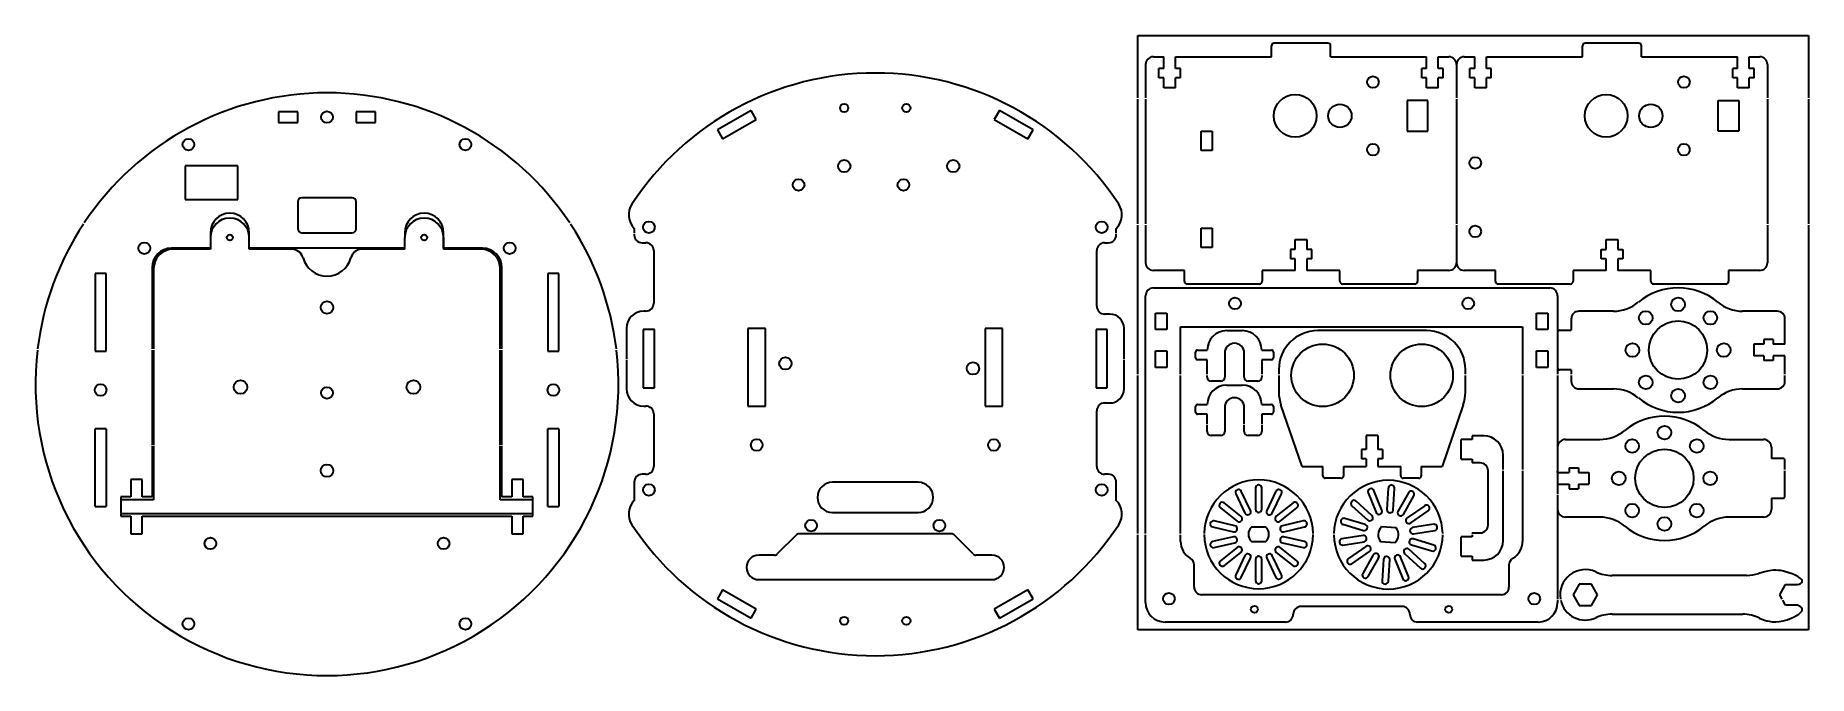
# Model space of a CAD drawing. Extents: x -117 to 339, y -33 to 132.
import ezdxf

# ---------------------------------------------------------------- set-up
doc = ezdxf.new("R2010")
doc.units = 0

msp = doc.modelspace()

# ---------------------------------------------------------------- linework, layer by layer
at = {"color": 7, "lineweight": 35}
for p, q in [((166.78, 131.64), (339.35, 131.64)), ((166.78, 115.54), (166.78, 131.64)), ((339.35, 131.64), (339.35, 115.54)), ((168.78, 124.14), (168.78, 115.54)), ((176.48, 126.14), (201.18, 126.14)), ((216.38, 126.14), (241.08, 126.14)), ((248.78, 124.14), (248.78, 115.54)), ((256.48, 126.14), (281.18, 126.14)), ((296.38, 126.14), (321.08, 126.14)), ((328.78, 124.14), (328.78, 115.54)), ((166.78, 83.1), (166.78, 115.24)), ((168.78, 115.24), (168.78, 83.1)), ((248.78, 115.24), (248.78, 83.1)), ((328.78, 115.24), (328.78, 83.1)), ((339.35, 115.24), (339.35, 83.1)), ((166.78, 44.44), (166.78, 82.8)), ((168.78, 82.8), (168.78, 73.14)), ((248.78, 82.8), (248.78, 73.14)), ((328.78, 82.8), (328.78, 73.14)), ((339.35, 82.8), (339.35, -21.36)), ((-21.83, 76.86), (-61.83, 76.86)), ((-101.48, 70.36), (-101.48, 50.36)), ((-98.68, 50.36), (-98.68, 70.36)), ((-86.83, 71.86), (-86.83, 50.92)), ((-86.43, 71.61), (-86.43, 50.92)), ((2.77, 50.92), (2.77, 71.61)), ((3.17, 50.92), (3.17, 71.86)), ((15.02, 70.36), (15.02, 50.36)), ((17.82, 50.36), (17.82, 70.36)), ((168.78, 3.42), (168.78, 64.64)), ((170.78, 66.64), (272.78, 66.64)), ((274.78, 64.64), (274.78, 44.44)), ((177.78, 56.64), (265.78, 56.64)), ((177.78, 44.44), (177.78, 56.64)), ((241.07, 55.64), (213.07, 55.64)), ((265.78, 56.64), (265.78, 44.44)), ((-86.83, 50.62), (-86.83, 26.26)), ((-86.43, 50.62), (-86.43, 26.26)), ((2.77, 26.26), (2.77, 50.62)), ((3.17, 26.26), (3.17, 50.62)), ((166.78, 3.42), (166.78, 44.14)), ((177.78, 3.42), (177.78, 44.14)), ((265.78, 44.14), (265.78, 19.89)), ((274.78, 44.14), (274.78, 13.58)), ((-101.48, 10.36), (-101.48, 30.36)), ((-98.68, 30.36), (-98.68, 10.36)), ((15.02, 10.36), (15.02, 30.36)), ((17.82, 30.36), (17.82, 10.36)), ((-86.83, 25.96), (-86.83, 12.86)), ((-86.43, 25.96), (-86.43, 12.11)), ((2.77, 12.11), (2.77, 25.96)), ((3.17, 12.86), (3.17, 25.96)), ((260.78, 19.89), (260.78, 23.59)), ((260.78, 1.59), (260.78, 19.59)), ((265.78, 19.59), (265.78, 1.4)), ((110.24, 16.61), (88.24, 16.61)), ((274.78, 13.28), (274.78, -13.46)), ((-94.83, 8.61), (11.17, 8.61)), ((-89.38, 7.86), (5.72, 7.86)), ((88.24, 8.81), (110.24, 8.81)), ((118.82, 3.36), (79.65, 3.36)), ((166.78, -21.36), (166.78, 3.12)), ((168.78, -14.36), (168.78, 3.12)), ((177.78, 1.4), (177.78, 3.12)), ((69.24, -8.44), (129.24, -8.44)), ((323.43, -7.36), (288.81, -7.36)), ((260.28, -12.36), (183.28, -12.36)), ((234.78, -15.36), (208.78, -15.36)), ((274.78, -13.76), (274.78, -14.36)), ((288.81, -17.36), (322.44, -17.36)), ((339.35, -21.36), (166.78, -21.36)), ((204.78, -19.36), (173.78, -19.36)), ((269.78, -19.36), (238.78, -19.36))]:
    msp.add_line(p, q, dxfattribs=at)
at = {"color": 7, "lineweight": 35, "ltscale": 0.07}
for p, q in [((201.18, 126.14), (201.18, 128.94)), ((216.38, 126.14), (216.38, 128.94)), ((281.18, 126.14), (281.18, 128.94)), ((296.38, 126.14), (296.38, 128.94)), ((183.1, 107.02), (185.9, 107.02)), ((185.9, 102.02), (183.1, 102.02)), ((183.1, 82.02), (185.9, 82.02)), ((185.9, 77.02), (183.1, 77.02)), ((-98.68, 70.36), (-101.48, 70.36)), ((17.82, 70.36), (15.02, 70.36)), ((178.78, 68.34), (178.78, 71.14)), ((198.78, 71.14), (198.78, 68.34)), ((218.78, 68.34), (218.78, 71.14)), ((238.78, 71.14), (238.78, 68.34)), ((258.78, 68.34), (258.78, 71.14)), ((278.78, 71.14), (278.78, 68.34)), ((298.78, 68.34), (298.78, 71.14)), ((318.78, 71.14), (318.78, 68.34)), ((-101.48, 50.36), (-98.68, 50.36)), ((15.02, 50.36), (17.82, 50.36)), ((-98.68, 30.36), (-101.48, 30.36)), ((17.82, 30.36), (15.02, 30.36)), ((252.78, 27.59), (249.98, 27.59)), ((249.98, 22.59), (252.78, 22.59)), ((-101.48, 10.36), (-98.68, 10.36)), ((15.02, 10.36), (17.82, 10.36)), ((252.78, 2.59), (249.98, 2.59)), ((249.98, -2.41), (252.78, -2.41))]:
    msp.add_line(p, q, dxfattribs=at)
at = {"color": 7, "lineweight": 35, "ltscale": 0.345}
for p, q in [((215.68, 129.64), (201.88, 129.64)), ((295.68, 129.64), (281.88, 129.64))]:
    msp.add_line(p, q, dxfattribs=at)
at = {"color": 7, "lineweight": 35, "ltscale": 0.0675}
for p, q in [((170.78, 126.14), (173.48, 126.14)), ((244.08, 126.14), (246.78, 126.14)), ((250.78, 126.14), (253.48, 126.14)), ((324.08, 126.14), (326.78, 126.14)), ((68.62, 110), (67.27, 112.34)), ((131.21, 112.34), (129.86, 110)), ((58.61, 107.34), (59.96, 105)), ((138.52, 105), (139.87, 107.34)), ((59.96, -11.07), (58.61, -13.41)), ((139.87, -13.41), (138.52, -11.07)), ((67.27, -18.41), (68.62, -16.07)), ((129.86, -16.07), (131.21, -18.41))]:
    msp.add_line(p, q, dxfattribs=at)
at = {"color": 7, "lineweight": 35, "ltscale": 0.075}
for p, q in [((173.48, 123.14), (173.48, 126.14)), ((176.48, 123.14), (176.48, 126.14)), ((241.08, 123.14), (241.08, 126.14)), ((244.08, 123.14), (244.08, 126.14)), ((253.48, 123.14), (253.48, 126.14)), ((256.48, 123.14), (256.48, 126.14)), ((321.08, 123.14), (321.08, 126.14)), ((324.08, 123.14), (324.08, 126.14)), ((176.48, 118.14), (173.48, 118.14)), ((244.08, 118.14), (241.08, 118.14)), ((256.48, 118.14), (253.48, 118.14)), ((324.08, 118.14), (321.08, 118.14)), ((-71.83, 79.61), (-71.83, 76.61)), ((-61.83, 76.61), (-61.83, 79.61)), ((-21.83, 76.61), (-21.83, 79.61)), ((-11.83, 79.61), (-11.83, 76.61)), ((207.28, 79.14), (210.28, 79.14)), ((287.28, 79.14), (290.28, 79.14)), ((207.28, 71.14), (207.28, 74.14)), ((210.28, 74.14), (210.28, 71.14)), ((287.28, 71.14), (287.28, 74.14)), ((290.28, 74.14), (290.28, 71.14)), ((275.28, 55.74), (278.28, 55.74)), ((325.28, 52.14), (325.28, 49.14)), ((333.28, 52.14), (330.28, 52.14)), ((333.28, 49.14), (330.28, 49.14)), ((278.28, 45.54), (275.28, 45.54)), ((228.57, 28.64), (225.57, 28.64)), ((255.78, 28.59), (252.78, 28.59)), ((274.78, 19.14), (277.78, 19.14)), ((282.78, 19.14), (282.78, 16.14)), ((332.78, 22.74), (329.78, 22.74)), ((274.78, 16.14), (277.78, 16.14)), ((329.78, 12.54), (332.78, 12.54)), ((252.78, -3.41), (255.78, -3.41))]:
    msp.add_line(p, q, dxfattribs=at)
at = {"color": 7, "lineweight": 35, "ltscale": 0.03125}
for p, q in [((173.48, 123.14), (172.23, 123.14)), ((173.48, 120.74), (172.23, 120.74)), ((177.73, 123.14), (176.48, 123.14)), ((177.73, 120.74), (176.48, 120.74)), ((241.08, 123.14), (239.83, 123.14)), ((241.08, 120.74), (239.83, 120.74)), ((245.33, 123.14), (244.08, 123.14)), ((245.33, 120.74), (244.08, 120.74)), ((253.48, 123.14), (252.23, 123.14)), ((253.48, 120.74), (252.23, 120.74)), ((257.73, 123.14), (256.48, 123.14)), ((257.73, 120.74), (256.48, 120.74)), ((321.08, 123.14), (319.83, 123.14)), ((321.08, 120.74), (319.83, 120.74)), ((325.33, 123.14), (324.08, 123.14)), ((325.33, 120.74), (324.08, 120.74)), ((207.28, 76.54), (206.03, 76.54)), ((207.28, 74.14), (206.03, 74.14)), ((211.53, 76.54), (210.28, 76.54)), ((211.53, 74.14), (210.28, 74.14)), ((286.03, 76.54), (287.28, 76.54)), ((287.28, 74.14), (286.03, 74.14)), ((290.28, 76.54), (291.53, 76.54)), ((291.53, 74.14), (290.28, 74.14))]:
    msp.add_line(p, q, dxfattribs=at)
at = {"color": 7, "lineweight": 35, "ltscale": 0.06}
for p, q in [((172.23, 120.74), (172.23, 123.14)), ((177.73, 120.74), (177.73, 123.14)), ((239.83, 120.74), (239.83, 123.14)), ((245.33, 120.74), (245.33, 123.14)), ((252.23, 120.74), (252.23, 123.14)), ((257.73, 120.74), (257.73, 123.14)), ((319.83, 120.74), (319.83, 123.14)), ((325.33, 120.74), (325.33, 123.14)), ((206.03, 76.54), (206.03, 74.14)), ((211.53, 74.14), (211.53, 76.54)), ((286.03, 74.14), (286.03, 76.54)), ((291.53, 76.54), (291.53, 74.14)), ((330.28, 53.34), (327.88, 53.34)), ((330.28, 47.94), (327.88, 47.94)), ((224.37, 25.04), (224.37, 22.64)), ((229.77, 25.04), (229.77, 22.64)), ((214.42, 18.24), (214.42, 20.64)), ((219.72, 20.64), (219.72, 18.24)), ((234.42, 18.24), (234.42, 20.64)), ((239.72, 20.64), (239.72, 18.24)), ((277.78, 20.34), (280.18, 20.34)), ((277.78, 14.94), (280.18, 14.94))]:
    msp.add_line(p, q, dxfattribs=at)
at = {"color": 7, "lineweight": 35, "ltscale": 0.065}
for p, q in [((173.48, 118.14), (173.48, 120.74)), ((176.48, 118.14), (176.48, 120.74)), ((241.08, 118.14), (241.08, 120.74)), ((244.08, 118.14), (244.08, 120.74)), ((253.48, 118.14), (253.48, 120.74)), ((256.48, 118.14), (256.48, 120.74)), ((321.08, 118.14), (321.08, 120.74)), ((324.08, 118.14), (324.08, 120.74)), ((207.28, 76.54), (207.28, 79.14)), ((210.28, 79.14), (210.28, 76.54)), ((287.28, 76.54), (287.28, 79.14)), ((290.28, 79.14), (290.28, 76.54)), ((327.88, 52.14), (325.28, 52.14)), ((327.88, 49.14), (325.28, 49.14)), ((280.18, 19.14), (282.78, 19.14)), ((280.18, 16.14), (282.78, 16.14))]:
    msp.add_line(p, q, dxfattribs=at)
at = {"color": 7, "lineweight": 35, "ltscale": 0.132923}
for p, q in [((241.44, 114.91), (236.12, 114.91)), ((316.12, 114.91), (321.44, 114.91)), ((236.12, 106.96), (241.44, 106.96)), ((321.44, 106.96), (316.12, 106.96))]:
    msp.add_line(p, q, dxfattribs=at)
at = {"color": 7, "lineweight": 35, "ltscale": 0.198821}
for p, q in [((236.12, 114.91), (236.12, 106.96)), ((241.44, 106.96), (241.44, 114.91))]:
    msp.add_line(p, q, dxfattribs=at)
at = {"color": 7, "lineweight": 35, "ltscale": 0.19882}
for p, q in [((316.12, 106.96), (316.12, 114.91)), ((321.44, 114.91), (321.44, 106.96))]:
    msp.add_line(p, q, dxfattribs=at)
at = {"color": 7, "lineweight": 35, "ltscale": 0.06875}
for p, q in [((-54.33, 111.98), (-54.33, 109.23)), ((-49.33, 109.23), (-49.33, 111.98)), ((-34.33, 111.98), (-34.33, 109.23)), ((-29.33, 109.23), (-29.33, 111.98))]:
    msp.add_line(p, q, dxfattribs=at)
at = {"color": 7, "lineweight": 35, "ltscale": 0.125}
for p, q in [((-49.33, 111.98), (-54.33, 111.98)), ((-29.33, 111.98), (-34.33, 111.98)), ((-54.33, 109.23), (-49.33, 109.23)), ((-34.33, 109.23), (-29.33, 109.23)), ((183.1, 102.02), (183.1, 107.02)), ((185.9, 107.02), (185.9, 102.02)), ((183.1, 77.02), (183.1, 82.02)), ((185.9, 82.02), (185.9, 77.02)), ((249.98, 22.59), (249.98, 27.59)), ((11.17, 7.86), (11.17, 12.86)), ((249.98, -2.41), (249.98, 2.59))]:
    msp.add_line(p, q, dxfattribs=at)
at = {"color": 7, "lineweight": 35, "ltscale": 0.25}
for p, q in [((67.27, 112.34), (58.61, 107.34)), ((59.96, 105), (68.62, 110)), ((129.86, 110), (138.52, 105)), ((139.87, 107.34), (131.21, 112.34)), ((-71.83, 76.86), (-81.83, 76.86)), ((-1.83, 76.86), (-11.83, 76.86)), ((58.61, -13.41), (67.27, -18.41)), ((68.62, -16.07), (59.96, -11.07)), ((138.52, -11.07), (129.86, -16.07)), ((131.21, -18.41), (139.87, -13.41))]:
    msp.add_line(p, q, dxfattribs=at)
at = {"color": 7, "lineweight": 35, "ltscale": 0.3375}
for p, q in [((-64.8, 98.09), (-78.3, 98.09)), ((-78.3, 89.39), (-64.8, 89.39))]:
    msp.add_line(p, q, dxfattribs=at)
at = {"color": 7, "lineweight": 35, "ltscale": 0.2175}
for p, q in [((-78.3, 98.09), (-78.3, 89.39)), ((-64.8, 89.39), (-64.8, 98.09))]:
    msp.add_line(p, q, dxfattribs=at)
at = {"color": 7, "lineweight": 35, "ltscale": 0.175}
for p, q in [((-49.33, 88.86), (-49.33, 81.86)), ((-34.33, 81.86), (-34.33, 88.86))]:
    msp.add_line(p, q, dxfattribs=at)
at = {"color": 7, "lineweight": 35, "ltscale": 0.325}
for p, q in [((-35.33, 89.86), (-48.33, 89.86)), ((-48.33, 80.86), (-35.33, 80.86))]:
    msp.add_line(p, q, dxfattribs=at)
at = {"color": 7, "lineweight": 35, "ltscale": 0.031236}
for p, q in [((-71.83, 80.86), (-71.83, 79.61)), ((-21.83, 80.86), (-21.83, 79.61))]:
    msp.add_line(p, q, dxfattribs=at)
at = {"color": 7, "lineweight": 35, "ltscale": 0.1}
for p, q in [((-61.83, 76.86), (-61.83, 80.86)), ((-11.83, 76.86), (-11.83, 80.86)), ((189.66, 55.64), (193.66, 55.64)), ((189.66, 41.64), (193.66, 41.64))]:
    msp.add_line(p, q, dxfattribs=at)
at = {"color": 7, "lineweight": 35, "ltscale": 0.0425}
for p, q in [((37.24, 81.96), (37.24, 80.85)), ((37.24, 80.55), (37.24, 80.26)), ((161.24, 80.85), (161.24, 81.96)), ((161.24, 80.26), (161.24, 80.55))]:
    msp.add_line(p, q, dxfattribs=at)
at = {"color": 7, "lineweight": 35, "ltscale": 0.025}
for p, q in [((39.24, 78.26), (40.24, 78.26)), ((158.24, 78.26), (159.24, 78.26)), ((252.78, 28.59), (252.78, 27.59)), ((40.24, 18.66), (39.24, 18.66)), ((159.24, 18.66), (158.24, 18.66)), ((252.78, 22.59), (252.78, 21.59)), ((252.78, 3.59), (252.78, 3.42)), ((252.78, 3.12), (252.78, 2.59)), ((252.78, -2.41), (252.78, -3.41))]:
    msp.add_line(p, q, dxfattribs=at)
at = {"color": 7, "lineweight": 35, "ltscale": 0.24}
for p, q in [((-71.83, 76.61), (-81.43, 76.61)), ((-2.23, 76.61), (-11.83, 76.61))]:
    msp.add_line(p, q, dxfattribs=at)
at = {"color": 7, "lineweight": 35, "ltscale": 0.269279}
msp.add_line((-51.06, 76.61), (-61.83, 76.61), dxfattribs=at)
at = {"color": 7, "lineweight": 35, "ltscale": 0.000270322}
msp.add_line((-51.07, 76.6), (-51.06, 76.61), dxfattribs=at)
at = {"color": 7, "lineweight": 35, "ltscale": 0.269254}
msp.add_line((-21.83, 76.61), (-32.6, 76.61), dxfattribs=at)
at = {"color": 7, "lineweight": 35, "ltscale": 0.000249056}
msp.add_line((-32.6, 76.61), (-32.59, 76.6), dxfattribs=at)
at = {"color": 7, "lineweight": 35, "ltscale": 0.339445}
msp.add_line((42.24, 76.26), (42.24, 62.69), dxfattribs=at)
at = {"color": 7, "lineweight": 35, "ltscale": 0.358941}
for p, q in [((156.24, 61.91), (156.24, 76.26)), ((156.24, 20.66), (156.24, 35.02))]:
    msp.add_line(p, q, dxfattribs=at)
at = {"color": 7, "lineweight": 35, "ltscale": 0.2}
for p, q in [((178.78, 71.14), (170.78, 71.14)), ((246.78, 71.14), (238.78, 71.14)), ((258.78, 71.14), (250.78, 71.14)), ((326.78, 71.14), (318.78, 71.14))]:
    msp.add_line(p, q, dxfattribs=at)
at = {"color": 7, "lineweight": 35, "ltscale": 0.2125}
for p, q in [((207.28, 71.14), (198.78, 71.14)), ((218.78, 71.14), (210.28, 71.14)), ((287.28, 71.14), (278.78, 71.14)), ((298.78, 71.14), (290.28, 71.14))]:
    msp.add_line(p, q, dxfattribs=at)
at = {"color": 7, "lineweight": 35, "ltscale": 0.465}
for p, q in [((198.08, 67.64), (179.48, 67.64)), ((238.08, 67.64), (219.48, 67.64)), ((278.08, 67.64), (259.48, 67.64)), ((318.08, 67.64), (299.48, 67.64))]:
    msp.add_line(p, q, dxfattribs=at)
at = {"color": 7, "lineweight": 35, "ltscale": 0.014445}
msp.add_line((40.24, 60.69), (39.66, 60.69), dxfattribs=at)
at = {"color": 7, "lineweight": 35, "ltscale": 0.033941}
for p, q in [((159.59, 59.91), (158.24, 59.91)), ((158.24, 37.02), (159.59, 37.02))]:
    msp.add_line(p, q, dxfattribs=at)
at = {"color": 7, "lineweight": 35, "ltscale": 0.105}
for p, q in [((171.33, 55.94), (171.33, 60.14)), ((174.23, 60.14), (174.23, 55.94)), ((269.33, 55.94), (269.33, 60.14)), ((272.23, 60.14), (272.23, 55.94))]:
    msp.add_line(p, q, dxfattribs=at)
at = {"color": 7, "lineweight": 35, "ltscale": 0.0725}
for p, q in [((171.33, 60.14), (174.23, 60.14)), ((269.33, 60.14), (272.23, 60.14)), ((42.44, 55.96), (39.54, 55.96)), ((158.94, 55.96), (156.04, 55.96)), ((174.23, 55.94), (171.33, 55.94)), ((272.23, 55.94), (269.33, 55.94)), ((278.28, 58.64), (278.28, 55.74)), ((171.33, 50.44), (174.23, 50.44)), ((269.33, 50.44), (272.23, 50.44)), ((174.23, 46.14), (171.33, 46.14)), ((272.23, 46.14), (269.33, 46.14)), ((278.28, 45.54), (278.28, 44.44)), ((278.28, 44.14), (278.28, 42.64)), ((39.54, 40.96), (42.44, 40.96)), ((156.04, 40.96), (158.94, 40.96)), ((329.78, 25.64), (329.78, 22.74)), ((8.62, 17.36), (5.72, 17.36)), ((329.78, 12.54), (329.78, 9.64)), ((5.72, 3.36), (8.62, 3.36))]:
    msp.add_line(p, q, dxfattribs=at)
at = {"color": 7, "lineweight": 35, "ltscale": 0.222169}
for p, q in [((289.16, 60.64), (280.28, 60.64)), ((331.28, 60.64), (322.39, 60.64)), ((280.28, 40.64), (289.16, 40.64)), ((322.39, 40.64), (331.28, 40.64)), ((276.78, 27.64), (285.66, 27.64)), ((318.89, 27.64), (327.78, 27.64)), ((285.66, 7.64), (276.78, 7.64)), ((327.78, 7.64), (318.89, 7.64))]:
    msp.add_line(p, q, dxfattribs=at)
at = {"color": 7, "lineweight": 35, "ltscale": 0.39}
for p, q in [((35.24, 56.26), (35.24, 48.42)), ((163.24, 48.42), (163.24, 56.26)), ((35.24, 48.12), (35.24, 40.66)), ((163.24, 40.66), (163.24, 48.12))]:
    msp.add_line(p, q, dxfattribs=at)
at = {"color": 7, "lineweight": 35, "ltscale": 0.375}
for p, q in [((39.54, 55.96), (39.54, 40.96)), ((42.44, 40.96), (42.44, 55.96)), ((156.04, 55.96), (156.04, 40.96)), ((158.94, 40.96), (158.94, 55.96))]:
    msp.add_line(p, q, dxfattribs=at)
at = {"color": 7, "lineweight": 35, "ltscale": 0.5}
for p, q in [((66.49, 56.21), (66.49, 36.21)), ((70.99, 36.21), (70.99, 56.21)), ((127.49, 56.21), (127.49, 36.21)), ((131.99, 36.21), (131.99, 56.21))]:
    msp.add_line(p, q, dxfattribs=at)
at = {"color": 7, "lineweight": 35, "ltscale": 0.1125}
for p, q in [((70.99, 56.21), (66.49, 56.21)), ((131.99, 56.21), (127.49, 56.21)), ((184.66, 44.44), (184.66, 48.14)), ((198.66, 48.14), (198.66, 44.44)), ((184.66, 43.64), (184.66, 44.14)), ((198.66, 44.14), (198.66, 43.64)), ((66.49, 36.21), (70.99, 36.21)), ((127.49, 36.21), (131.99, 36.21)), ((184.66, 31.67), (184.66, 34.14)), ((198.66, 34.14), (198.66, 31.67)), ((184.66, 29.64), (184.66, 31.37)), ((198.66, 31.37), (198.66, 29.64)), ((-92.28, 17.36), (-92.28, 12.86)), ((-89.38, 12.86), (-89.38, 17.36)), ((5.72, 17.36), (5.72, 12.86)), ((8.62, 12.86), (8.62, 17.36)), ((-92.28, 7.86), (-92.28, 3.36)), ((-89.38, 3.36), (-89.38, 7.86)), ((5.72, 7.86), (5.72, 3.36)), ((8.62, 3.36), (8.62, 7.86))]:
    msp.add_line(p, q, dxfattribs=at)
at = {"color": 7, "lineweight": 35, "ltscale": 0.1625}
for p, q in [((333.28, 52.14), (333.28, 58.64)), ((333.28, 44.44), (333.28, 49.14)), ((333.28, 42.64), (333.28, 44.14)), ((274.78, 19.14), (274.78, 19.59))]:
    msp.add_line(p, q, dxfattribs=at)
at = {"color": 7, "lineweight": 35, "ltscale": 0.1075}
for p, q in [((171.33, 46.14), (171.33, 50.44)), ((174.23, 50.44), (174.23, 46.14)), ((269.33, 46.14), (269.33, 50.44)), ((272.23, 50.44), (272.23, 46.14))]:
    msp.add_line(p, q, dxfattribs=at)
at = {"color": 7, "lineweight": 35, "ltscale": 0.0625}
for p, q in [((182.16, 50.64), (184.66, 50.64)), ((198.66, 50.64), (201.16, 50.64)), ((184.66, 48.14), (182.16, 48.14)), ((201.16, 48.14), (198.66, 48.14)), ((188.16, 42.64), (185.66, 42.64)), ((182.16, 36.64), (184.66, 36.64)), ((198.66, 36.64), (201.16, 36.64)), ((184.66, 34.14), (182.16, 34.14)), ((201.16, 34.14), (198.66, 34.14)), ((188.16, 28.64), (185.66, 28.64))]:
    msp.add_line(p, q, dxfattribs=at)
at = {"color": 7, "lineweight": 35, "ltscale": 0.03}
for p, q in [((327.88, 53.34), (327.88, 52.14)), ((330.28, 53.34), (330.28, 52.14)), ((327.88, 49.14), (327.88, 47.94)), ((330.28, 49.14), (330.28, 47.94)), ((225.57, 25.04), (224.37, 25.04)), ((229.77, 25.04), (228.57, 25.04)), ((225.57, 22.64), (224.37, 22.64)), ((229.77, 22.64), (228.57, 22.64)), ((277.78, 20.34), (277.78, 19.14)), ((280.18, 20.34), (280.18, 19.14)), ((277.78, 16.14), (277.78, 14.94)), ((280.18, 16.14), (280.18, 14.94))]:
    msp.add_line(p, q, dxfattribs=at)
at = {"color": 7, "lineweight": 35, "ltscale": 0.0375}
for p, q in [((181.66, 48.64), (181.66, 50.14)), ((201.66, 50.14), (201.66, 48.64)), ((181.66, 34.64), (181.66, 36.14)), ((201.66, 36.14), (201.66, 34.64))]:
    msp.add_line(p, q, dxfattribs=at)
at = {"color": 7, "lineweight": 35, "ltscale": 0.15625}
for p, q in [((189.16, 49.89), (189.16, 43.64)), ((194.16, 43.64), (194.16, 49.89)), ((189.16, 35.89), (189.16, 29.64)), ((194.16, 31.67), (194.16, 35.89)), ((194.16, 29.64), (194.16, 31.37))]:
    msp.add_line(p, q, dxfattribs=at)
at = {"color": 7, "lineweight": 35, "ltscale": 0.145833}
for p, q in [((203.07, 45.64), (203.07, 44.44)), ((251.07, 44.44), (251.07, 45.64)), ((203.07, 44.14), (203.07, 39.8)), ((251.07, 39.8), (251.07, 44.14))]:
    msp.add_line(p, q, dxfattribs=at)
at = {"color": 7, "lineweight": 35, "ltscale": 0.062499}
for p, q in [((197.66, 42.64), (195.16, 42.64)), ((197.66, 28.64), (195.16, 28.64))]:
    msp.add_line(p, q, dxfattribs=at)
at = {"color": 7, "lineweight": 35, "ltscale": 0.420833}
for p, q in [((209.07, 20.64), (203.61, 36.56)), ((250.53, 36.56), (245.07, 20.64))]:
    msp.add_line(p, q, dxfattribs=at)
at = {"color": 7, "lineweight": 35, "ltscale": 0.014441}
msp.add_line((39.66, 36.24), (40.24, 36.24), dxfattribs=at)
at = {"color": 7, "lineweight": 35, "ltscale": 0.339441}
msp.add_line((42.24, 34.24), (42.24, 20.66), dxfattribs=at)
at = {"color": 7, "lineweight": 35, "ltscale": 0.09}
for p, q in [((225.57, 28.64), (225.57, 25.04)), ((228.57, 28.64), (228.57, 25.04))]:
    msp.add_line(p, q, dxfattribs=at)
at = {"color": 7, "lineweight": 35, "ltscale": 0.13375}
msp.add_line((209.07, 20.64), (214.42, 20.64), dxfattribs=at)
at = {"color": 7, "lineweight": 35, "ltscale": 0.146249}
msp.add_line((219.72, 20.64), (225.57, 20.64), dxfattribs=at)
at = {"color": 7, "lineweight": 35, "ltscale": 0.05}
for p, q in [((225.57, 22.64), (225.57, 20.64)), ((228.57, 22.64), (228.57, 20.64))]:
    msp.add_line(p, q, dxfattribs=at)
at = {"color": 7, "lineweight": 35, "ltscale": 0.14625}
msp.add_line((228.57, 20.64), (234.42, 20.64), dxfattribs=at)
at = {"color": 7, "lineweight": 35, "ltscale": 0.133749}
msp.add_line((239.72, 20.64), (245.07, 20.64), dxfattribs=at)
at = {"color": 7, "lineweight": 35, "ltscale": 0.0525}
for p, q in [((254.88, 21.59), (252.78, 21.59)), ((252.78, 3.59), (254.88, 3.59))]:
    msp.add_line(p, q, dxfattribs=at)
at = {"color": 7, "lineweight": 35, "ltscale": 0.35}
msp.add_line((256.88, 5.59), (256.88, 19.59), dxfattribs=at)
at = {"color": 7, "lineweight": 35, "ltscale": 0.23}
for p, q in [((333.28, 19.89), (333.28, 22.24)), ((333.28, 13.04), (333.28, 19.59))]:
    msp.add_line(p, q, dxfattribs=at)
at = {"color": 7, "lineweight": 35, "ltscale": 0.072499}
for p, q in [((-89.38, 17.36), (-92.28, 17.36)), ((-92.28, 3.36), (-89.38, 3.36))]:
    msp.add_line(p, q, dxfattribs=at)
at = {"color": 7, "lineweight": 35, "ltscale": 0.1175}
for p, q in [((37.24, 16.66), (37.24, 11.96)), ((161.24, 11.96), (161.24, 16.66))]:
    msp.add_line(p, q, dxfattribs=at)
at = {"color": 7, "lineweight": 35, "ltscale": 0.1375}
for p, q in [((195.79, 9.38), (193.41, 14.33)), ((197.07, 15.17), (197.07, 9.67)), ((198.67, 9.67), (198.67, 15.17)), ((202.33, 14.33), (199.95, 9.38)), ((226.03, 13.91), (228.09, 8.81)), ((229.57, 9.41), (227.52, 14.51)), ((231.23, 15.1), (230.86, 9.61)), ((232.46, 9.51), (232.83, 15)), ((236.43, 13.92), (233.72, 9.13)), ((188.03, 10.04), (192.33, 6.61)), ((193.33, 7.86), (189.03, 11.29)), ((191.96, 13.64), (194.35, 8.68)), ((201.39, 8.68), (203.78, 13.64)), ((206.71, 11.29), (202.41, 7.86)), ((203.41, 6.61), (207.71, 10.04)), ((221.87, 10.59), (225.93, 6.88)), ((235.11, 8.34), (237.82, 13.13)), ((240.6, 10.59), (236.08, 7.46)), ((236.99, 6.14), (241.51, 9.28)), ((186.04, 5.1), (191.4, 3.87)), ((191.76, 5.43), (186.4, 6.66)), ((209.34, 6.66), (203.98, 5.43)), ((204.34, 3.87), (209.7, 5.1)), ((219.56, 5.79), (224.83, 4.21)), ((225.28, 5.74), (220.02, 7.32)), ((191.4, 2.56), (186.04, 1.34)), ((186.4, -0.22), (191.76, 1)), ((203.98, 1), (209.34, -0.22)), ((209.7, 1.34), (204.34, 2.56)), ((225.48, 0.1), (220.96, -3.03)), ((237.18, 0.51), (242.45, -1.07)), ((242.91, 0.46), (237.64, 2.04)), ((192.33, -0.18), (188.03, -3.61)), ((189.03, -4.86), (193.33, -1.43)), ((194.35, -2.25), (191.96, -7.2)), ((193.41, -7.9), (195.79, -2.94)), ((197.07, -3.23), (197.07, -8.73)), ((198.67, -8.73), (198.67, -3.23)), ((199.95, -2.94), (202.33, -7.9)), ((203.78, -7.2), (201.39, -2.25)), ((202.41, -1.43), (206.71, -4.86)), ((207.71, -3.61), (203.41, -0.18)), ((221.87, -4.35), (226.39, -1.21)), ((227.36, -2.09), (224.65, -6.88)), ((226.04, -7.67), (228.75, -2.88)), ((230.01, -3.26), (229.64, -8.75)), ((231.24, -8.85), (231.6, -3.36)), ((232.9, -3.16), (234.95, -8.26)), ((236.43, -7.66), (234.38, -2.56)), ((235.46, -1.81), (239.52, -5.52)), ((240.6, -4.34), (236.54, -0.63))]:
    msp.add_line(p, q, dxfattribs=at)
at = {"color": 7, "lineweight": 35, "ltscale": 0.1025}
for p, q in [((219.12, 17.64), (215.02, 17.64)), ((239.12, 17.64), (235.02, 17.64))]:
    msp.add_line(p, q, dxfattribs=at)
at = {"color": 7, "lineweight": 35, "ltscale": 0.01875}
for p, q in [((-94.83, 12.86), (-94.83, 12.11)), ((-94.83, 8.61), (-94.83, 7.86))]:
    msp.add_line(p, q, dxfattribs=at)
at = {"color": 7, "lineweight": 35, "ltscale": 0.06375}
for p, q in [((-92.28, 12.86), (-94.83, 12.86)), ((-86.83, 12.86), (-89.38, 12.86)), ((5.72, 12.86), (3.17, 12.86)), ((11.17, 12.86), (8.62, 12.86)), ((-94.83, 7.86), (-92.28, 7.86)), ((8.62, 7.86), (11.17, 7.86))]:
    msp.add_line(p, q, dxfattribs=at)
at = {"color": 7, "lineweight": 35, "ltscale": 0.0875}
for p, q in [((-94.83, 12.11), (-94.83, 8.61)), ((11.17, 8.61), (11.17, 12.11))]:
    msp.add_line(p, q, dxfattribs=at)
at = {"color": 7, "lineweight": 35, "ltscale": 0.21}
for p, q in [((-86.43, 12.11), (-94.83, 12.11)), ((11.17, 12.11), (2.77, 12.11))]:
    msp.add_line(p, q, dxfattribs=at)
at = {"color": 7, "lineweight": 35, "ltscale": 0.137499}
msp.add_line((227.01, 8.06), (222.95, 11.77), dxfattribs=at)
at = {"color": 7, "lineweight": 35, "ltscale": 0.093633}
for p, q in [((199.74, 5.09), (196, 5.09)), ((196, 1.34), (199.74, 1.34)), ((229.24, 1.38), (232.98, 1.13))]:
    msp.add_line(p, q, dxfattribs=at)
at = {"color": 7, "lineweight": 35, "ltscale": 0.093634}
msp.add_line((233.23, 4.87), (229.49, 5.12), dxfattribs=at)
at = {"color": 7, "lineweight": 35, "ltscale": 0.137501}
for p, q in [((242.91, 5.79), (237.48, 4.93)), ((224.74, 2.9), (219.31, 2.04)), ((219.56, 0.46), (224.99, 1.32)), ((237.73, 3.35), (243.16, 4.21))]:
    msp.add_line(p, q, dxfattribs=at)
at = {"color": 7, "lineweight": 35, "ltscale": 0.173744}
for p, q in [((78.94, 3.07), (74.03, -1.84)), ((124.44, -1.84), (119.53, 3.07))]:
    msp.add_line(p, q, dxfattribs=at)
at = {"color": 7, "lineweight": 35, "ltscale": 0.102145}
for p, q in [((73.32, -2.14), (69.24, -2.14)), ((129.24, -2.14), (125.15, -2.14))]:
    msp.add_line(p, q, dxfattribs=at)
at = {"color": 7, "lineweight": 35, "ltscale": 0.142688}
for p, q in [((181.28, -10.36), (181.28, -4.66)), ((262.28, -4.66), (262.28, -10.36))]:
    msp.add_line(p, q, dxfattribs=at)
at = {"color": 7, "lineweight": 35, "ltscale": 0.07828}
for p, q in [((280.37, -9.65), (278.8, -12.36)), ((278.8, -12.36), (280.37, -15.08)), ((283.5, -9.65), (280.37, -9.65)), ((285.06, -12.36), (283.5, -9.65)), ((283.5, -15.08), (285.06, -12.36)), ((280.37, -15.08), (283.5, -15.08))]:
    msp.add_line(p, q, dxfattribs=at)
at = {"color": 7, "lineweight": 35, "ltscale": 0.07595}
for p, q in [((331.93, -12.36), (333.45, -9.73)), ((332.56, -13.46), (331.93, -12.36)), ((333.45, -9.73), (336.49, -9.73)), ((333.45, -15), (332.74, -13.76)), ((336.49, -15), (333.45, -15))]:
    msp.add_line(p, q, dxfattribs=at)
at = {"color": 7, "lineweight": 35}
for points in [[(336.49, -9.73), (336.9, -9.6), (337.26, -9.44), (337.53, -9.25), (337.67, -9.1), (337.74, -8.94), (337.72, -8.67), (337.57, -8.41), (337.31, -8.13), (336.96, -7.88), (336.58, -7.64), (335.9, -7.29), (335.17, -6.98), (334.27, -6.66), (332.89, -6.27), (332.22, -6.14), (331.58, -6.06), (330.94, -6.02), (330.33, -6.03), (329.22, -6.15), (328.01, -6.42), (326.53, -6.87)], [(326.74, -18.34), (327.37, -18.62), (328.02, -18.85), (328.59, -19.02), (329.18, -19.16), (330.02, -19.27), (330.89, -19.31), (331.76, -19.25), (332.78, -19.08), (333.81, -18.79), (334.85, -18.4), (335.62, -18.03), (336.25, -17.69), (336.84, -17.3), (337.13, -17.07), (337.38, -16.82), (337.58, -16.56), (337.7, -16.26), (337.7, -15.95), (337.62, -15.75), (337.48, -15.57), (337.21, -15.35), (336.87, -15.16), (336.49, -15)]]:
    msp.add_lwpolyline(points, dxfattribs=at)
for centre, radius in [((227.28, 119.64), 1.5), ((307.28, 119.64), 1.5), ((207.28, 110.94), 5.5), ((287.28, 110.94), 5.5), ((-41.83, 110.61), 1.5), ((91.24, 112.96), 1.05), ((107.24, 112.96), 1.05), ((218.78, 110.94), 3), ((298.78, 110.94), 3), ((-77.46, 103.56), 1.5), ((-6.21, 103.56), 1.5), ((227.28, 102.24), 1.5), ((307.28, 102.24), 1.5), ((91.25, 98), 1.59), ((119.29, 98), 1.59), ((253.59, 98.81), 1.5), ((79.49, 93.17), 1.5), ((106.49, 93.17), 1.5), ((40.99, 82.26), 1.5), ((157.49, 82.26), 1.5), ((253.59, 81.19), 1.5), ((-88.83, 76.86), 1.5), ((-66.83, 79.61), 0.75), ((-16.83, 79.61), 0.75), ((5.17, 76.86), 1.5), ((191.78, 62.64), 1.5), ((251.78, 62.64), 1.5), ((305.78, 62.39), 1.75), ((-41.83, 61.61), 1.6), ((297.47, 58.94), 1.75), ((314.09, 58.94), 1.75), ((305.78, 50.64), 7.5), ((214.32, 44.14), 8.05), ((239.82, 44.14), 8.05), ((294.03, 50.64), 1.75), ((317.53, 50.64), 1.75), ((76.11, 47.2), 1.59), ((124.37, 45.93), 1.59), ((-100.08, 40.36), 1.5), ((-64.08, 41.11), 1.75), ((-41.83, 39.61), 1.5), ((-19.58, 41.11), 1.75), ((16.42, 40.36), 1.5), ((297.47, 42.33), 1.75), ((314.09, 42.33), 1.75), ((305.78, 38.89), 1.75), ((68.74, 26.21), 1.5), ((129.74, 26.21), 1.5), ((293.97, 25.94), 1.75), ((302.28, 29.39), 1.75), ((310.59, 25.94), 1.75), ((302.28, 17.64), 7.5), ((-41.83, 19.61), 1.6), ((290.53, 17.64), 1.75), ((314.03, 17.64), 1.75), ((40.99, 14.66), 1.5), ((157.49, 14.66), 1.5), ((293.97, 9.33), 1.75), ((310.59, 9.33), 1.75), ((82.74, 5.46), 1.5), ((115.74, 5.46), 1.5), ((302.28, 5.89), 1.75), ((-71.83, 0.86), 1.5), ((-11.83, 0.86), 1.5), ((174.78, -13.36), 1.5), ((268.78, -13.36), 1.5), ((91.24, -19.04), 1.05), ((107.24, -19.04), 1.05), ((196.78, -16.11), 0.9), ((246.78, -16.11), 0.9), ((-77.46, -19.85), 1.5), ((-6.21, -19.85), 1.5)]:
    msp.add_circle(centre, radius, dxfattribs=at)
for centre, radius, start, end in [((201.88, 128.94), 0.7, 90, 180), ((215.68, 128.94), 0.7, 0, 90), ((281.88, 128.94), 0.7, 90, 180), ((295.68, 128.94), 0.7, 0, 90), ((170.78, 124.14), 2, 90, 180), ((246.78, 124.14), 2, 360, 90), ((250.78, 124.14), 2, 90, 180), ((326.78, 124.14), 2, 0, 90), ((99.24, 46.96), 75, 33.3862, 146.6138), ((-41.83, 41.86), 75, 33.5909, 146.4091), ((-48.33, 88.86), 1, 90, 180), ((-35.33, 88.86), 1, 360, 90), ((40.79, 85.48), 5, 146.6138, 224.7425), ((157.69, 85.48), 5, 315.2575, 33.3862), ((-41.83, 41.86), 75, 146.6837, 173.0618), ((-66.83, 80.86), 5, 360, 180), ((-66.83, 79.61), 5, 360, 180), ((-16.83, 80.86), 5, 360, 180), ((-16.83, 79.61), 5, 360, 180), ((-41.83, 41.86), 75, 6.9382, 33.3163), ((-48.33, 81.86), 1, 180, 270), ((-35.33, 81.86), 1, 270, 360), ((39.24, 80.26), 2, 180, 270), ((40.24, 76.26), 2, 0, 90), ((158.24, 76.26), 2, 90, 180), ((159.24, 80.26), 2, 270, 0), ((-81.83, 71.86), 5, 90, 180), ((-81.43, 71.61), 5, 90, 180), ((-50.89, 73.61), 3, 15.2502, 93.4837), ((-41.83, 76.08), 6.39, 195.2502, 344.7498), ((-32.78, 73.61), 3, 95.3046, 164.7498), ((-32.66, 70.61), 6, 90.6438, 93.7503), ((-32.78, 73.61), 3, 86.5163, 89.0895), ((-2.23, 71.61), 5, 360, 90), ((-1.83, 71.86), 5, 360, 90), ((170.78, 73.14), 2, 180, 270), ((246.78, 73.14), 2, 270, 0), ((250.78, 73.14), 2, 180, 270), ((326.78, 73.14), 2, 270, 0), ((170.78, 64.64), 2, 90, 180), ((179.48, 68.34), 0.7, 180, 270), ((198.08, 68.34), 0.7, 270, 0), ((219.48, 68.34), 0.7, 180, 270), ((238.08, 68.34), 0.7, 270, 0), ((259.48, 68.34), 0.7, 180, 270), ((272.78, 64.64), 2, 0, 90), ((278.08, 68.34), 0.7, 270, 0), ((305.78, 50.64), 16, 50.2849, 129.7151), ((299.48, 68.34), 0.7, 180, 270), ((318.08, 68.34), 0.7, 270, 0), ((39.66, 56.26), 4.42, 90, 180), ((40.24, 62.69), 2, 270, 0), ((158.24, 61.91), 2, 180, 270), ((159.59, 56.26), 3.64, 360, 90), ((280.28, 58.64), 2, 90, 180), ((289.16, 70.64), 10, 270, 309.7151), ((322.39, 70.64), 10, 230.2849, 270), ((331.28, 58.64), 2, 0, 90), ((189.66, 50.64), 5, 90, 180), ((193.66, 50.64), 5, 0, 90), ((213.07, 45.64), 10, 90, 180), ((241.07, 45.64), 10, 0, 90), ((275.28, 55.24), 0.5, 90, 180), ((-41.83, 41.86), 75, 173.2927, 6.7073), ((182.16, 50.14), 0.5, 90, 180), ((191.66, 49.89), 2.5, 0, 180), ((201.16, 50.14), 0.5, 0, 90), ((182.16, 48.64), 0.5, 180, 270), ((201.16, 48.64), 0.5, 270, 0), ((275.28, 46.04), 0.5, 180, 270), ((185.66, 43.64), 1, 180, 270), ((189.66, 36.64), 5, 90, 180), ((188.16, 43.64), 1, 270, 0), ((193.66, 36.64), 5, 0, 90), ((195.16, 43.64), 1, 180, 270), ((197.66, 43.64), 1, 270, 0), ((280.28, 42.64), 2, 180, 270), ((331.28, 42.64), 2, 270, 360), ((39.66, 40.66), 4.42, 180, 270), ((158.24, 35.02), 2, 90, 180), ((159.59, 40.66), 3.64, 270, 0), ((182.16, 36.14), 0.5, 90, 180), ((191.66, 35.89), 2.5, 0, 180), ((201.16, 36.14), 0.5, 0, 90), ((213.07, 39.8), 10, 180, 198.9246), ((241.07, 39.8), 10, 341.0754, 0), ((289.16, 30.64), 10, 50.2849, 90), ((305.78, 50.64), 16, 230.2849, 309.7151), ((322.39, 30.64), 10, 90, 129.7151), ((40.24, 34.24), 2, 0, 90), ((182.16, 34.64), 0.5, 180, 270), ((201.16, 34.64), 0.5, 270, 0), ((302.28, 17.64), 16, 50.2849, 129.7151), ((185.66, 29.64), 1, 180, 270), ((188.16, 29.64), 1, 270, 0), ((195.16, 29.64), 1, 180, 270), ((197.66, 29.64), 1, 270, 0), ((255.78, 23.59), 5, 0, 90), ((276.78, 25.64), 2, 90, 180), ((285.66, 37.64), 10, 270, 309.7151), ((318.89, 37.64), 10, 230.2849, 270), ((327.78, 25.64), 2, 0, 90), ((39.24, 16.66), 2, 90, 180), ((40.24, 20.66), 2, 270, 0), ((158.24, 20.66), 2, 180, 270), ((159.24, 16.66), 2, 360, 90), ((254.88, 19.59), 2, 0, 90), ((332.78, 22.24), 0.5, 0, 90), ((88.24, 12.71), 3.9, 90, 270), ((110.24, 12.71), 3.9, 270, 90), ((197.87, 3.22), 14, 0.8482, 179.1518), ((192.69, 13.98), 0.8, 25.7143, 205.7143), ((197.87, 15.17), 0.8, 0, 180), ((203.06, 13.98), 0.8, 334.2857, 154.2857), ((215.02, 18.24), 0.6, 180, 270), ((231.23, 3.12), 14, 1.2279, 178.7721), ((219.12, 18.24), 0.6, 270, 0), ((226.78, 14.21), 0.8, 21.8996, 201.8996), ((232.03, 15.05), 0.8, 356.1853, 176.1853), ((235.02, 18.24), 0.6, 180, 270), ((237.12, 13.52), 0.8, 330.4711, 150.4711), ((239.12, 18.24), 0.6, 270, 0), ((40.79, 8.44), 5, 135.2575, 213.3862), ((157.69, 8.44), 5, 326.6138, 44.7425), ((188.53, 10.67), 0.8, 51.4286, 231.4286), ((195.07, 9.03), 0.8, 205.7143, 25.7143), ((197.87, 9.67), 0.8, 180, 0), ((200.67, 9.03), 0.8, 154.2857, 334.2857), ((207.21, 10.67), 0.8, 308.5714, 128.5714), ((222.41, 11.18), 0.8, 47.6139, 227.6139), ((228.83, 9.11), 0.8, 201.8996, 21.8996), ((231.66, 9.56), 0.8, 176.1853, 356.1853), ((234.41, 8.74), 0.8, 150.4711, 330.4711), ((241.05, 9.94), 0.8, 304.7568, 124.7568), ((276.78, 9.64), 2, 180, 270), ((327.78, 9.64), 2, 270, 0), ((332.78, 13.04), 0.5, 270, 0), ((99.24, 46.96), 75, 213.3862, 326.6138), ((186.22, 5.88), 0.8, 77.1429, 257.1429), ((191.58, 4.65), 0.8, 257.1429, 77.1429), ((192.83, 7.24), 0.8, 231.4286, 51.4286), ((197.87, 3.22), 2.65, 134.9643, 225.0357), ((197.87, 3.22), 2.65, 314.9643, 45.0357), ((202.91, 7.24), 0.8, 128.5714, 308.5714), ((204.16, 4.65), 0.8, 102.8571, 282.8571), ((209.52, 5.88), 0.8, 282.8571, 102.8571), ((219.79, 6.55), 0.8, 73.3282, 253.3282), ((225.05, 4.98), 0.8, 253.3282, 73.3282), ((226.47, 7.47), 0.8, 227.6139, 47.6139), ((231.23, 3.12), 2.65, 131.1497, 221.221), ((231.23, 3.12), 2.65, 311.1496, 41.221), ((236.53, 6.8), 0.8, 124.7568, 304.7568), ((237.6, 4.14), 0.8, 99.0425, 279.0425), ((243.04, 5), 0.8, 279.0425, 99.0425), ((254.88, 5.59), 2, 270, 360), ((285.66, -2.36), 10, 50.2849, 90), ((302.28, 17.64), 16, 230.2849, 309.7151), ((318.89, -2.36), 10, 90, 129.7151), ((79.65, 2.36), 1, 90, 135), ((118.82, 2.36), 1, 45, 90), ((182.78, 1.4), 5, 180, 240), ((197.87, 3.22), 14, 180.3796, 359.6204), ((186.22, 0.56), 0.8, 102.8571, 282.8571), ((191.58, 1.78), 0.8, 282.8571, 102.8571), ((204.16, 1.78), 0.8, 77.1429, 257.1429), ((209.52, 0.56), 0.8, 257.1429, 77.1429), ((231.23, 3.12), 14, 180, 0), ((219.43, 1.25), 0.8, 99.0425, 279.0425), ((224.86, 2.11), 0.8, 279.0425, 99.0425), ((225.93, -0.55), 0.8, 304.7568, 124.7568), ((237.41, 1.27), 0.8, 73.3282, 253.3282), ((242.68, -0.3), 0.8, 253.3282, 73.3282), ((255.78, 1.59), 5, 270, 0), ((260.78, 1.4), 5, 300, 360), ((69.24, -5.29), 3.15, 90, 270), ((73.32, -1.14), 1, 270, 315), ((125.15, -1.14), 1, 225, 270), ((129.24, -5.29), 3.15, 270, 90), ((179.28, -4.66), 2, 0, 60), ((188.53, -4.23), 0.8, 128.5714, 308.5714), ((192.83, -0.8), 0.8, 308.5714, 128.5714), ((195.07, -2.59), 0.8, 334.2857, 154.2857), ((197.87, -3.23), 0.8, 0, 180), ((200.67, -2.59), 0.8, 25.7143, 205.7143), ((202.91, -0.8), 0.8, 51.4286, 231.4286), ((207.21, -4.23), 0.8, 231.4286, 51.4286), ((221.42, -3.69), 0.8, 124.7568, 304.7568), ((228.05, -2.49), 0.8, 330.4711, 150.4711), ((230.8, -3.31), 0.8, 356.1853, 176.1853), ((233.64, -2.86), 0.8, 21.8996, 201.8996), ((236, -1.22), 0.8, 47.6139, 227.6139), ((240.06, -4.93), 0.8, 227.6139, 47.6139), ((264.28, -4.66), 2, 120, 180), ((192.69, -7.55), 0.8, 154.2857, 334.2857), ((197.87, -8.73), 0.8, 180, 0), ((203.06, -7.55), 0.8, 205.7143, 25.7143), ((225.34, -7.27), 0.8, 150.4711, 330.4711), ((230.44, -8.8), 0.8, 176.1853, 356.1853), ((235.69, -7.96), 0.8, 201.8996, 21.8996), ((281.93, -12.36), 6.5, 65.38, 189.7002), ((288.81, 2.64), 10, 245.38, 270), ((323.43, 2.64), 10, 270, 288.0655), ((183.28, -10.36), 2, 180, 270), ((260.28, -10.36), 2, 270, 360), ((173.78, -14.36), 5, 180, 270), ((204.78, -17.36), 2, 270, 360), ((208.78, -17.36), 2, 90, 180), ((234.78, -17.36), 2, 0, 90), ((238.78, -17.36), 2, 180, 270), ((269.78, -14.36), 5, 270, 0), ((281.93, -12.36), 6.5, 192.3948, 294.62), ((288.81, -27.36), 10, 90, 114.62), ((322.44, -27.36), 10, 64.4905, 90)]:
    msp.add_arc(centre, radius, start, end, dxfattribs=at)

doc.saveas('drawing.dxf')
